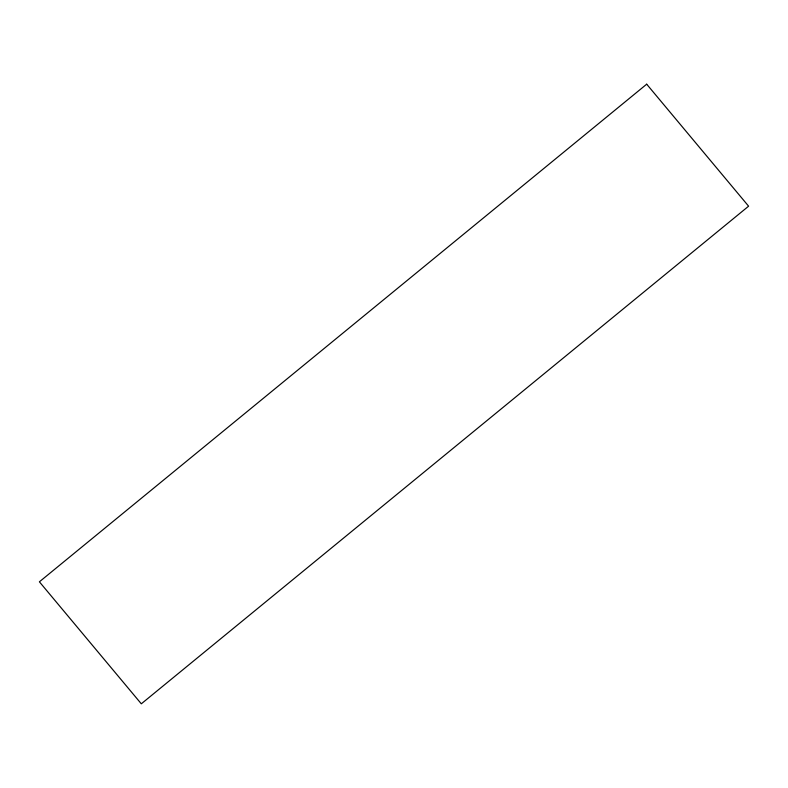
<?xml version="1.0" encoding="UTF-8"?>
<svg xmlns="http://www.w3.org/2000/svg" width="788" height="788" viewBox="0 0 788 788"><rect width="100%" height="100%" fill="white"/><g stroke="black" fill="none" stroke-linecap="round" stroke-linejoin="round"><path stroke-width="1.18" d="M646.692 84.188L39.4 581.81L141.308 703.812L748.6 206.19L646.692 84.188"/></g></svg>
